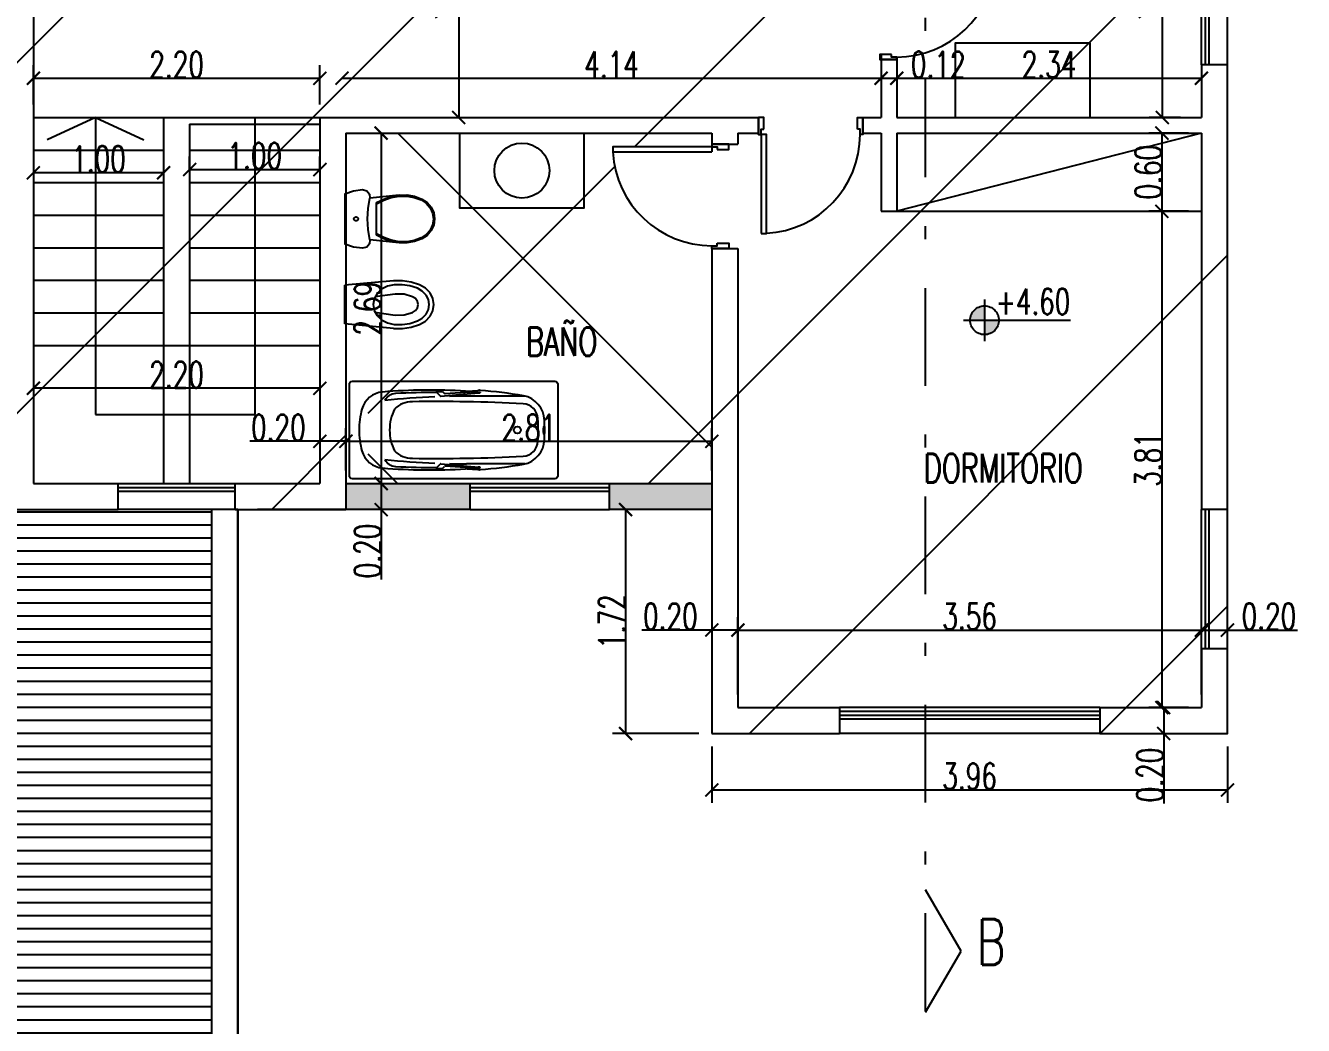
# Model space of a CAD drawing. Header units: millimetres. Extents: x 237 to 802, y 86 to 296.
# Drawn here: x 389.52 to 399.33, y 109.96 to 117.63 of the extents above; entities that cross this region are included whole.
import ezdxf

# ---------------------------------------------------------------- set-up
doc = ezdxf.new("R2010")
doc.units = ezdxf.units.MM
doc.linetypes.add('2040-Superposicion Puentes 20-21-22 con cintas TDC-023-024-025$0$DASHDOT2', pattern=[0.5, 0.25, -0.125, 0, -0.125])
doc.linetypes.add('CENTER', pattern=[50.8, 31.75, -6.35, 6.35, -6.35])
doc.layers.get('Defpoints').update_dxf_attribs({"color": 254})
for name, color, linetype in [('0-HATCH', 7, 'Continuous'), ('01-MUROS', 6, 'Continuous'), ('02', 1, 'Continuous'), ('02-CARPINTERÍAS', 9, 'Continuous'), ('03-PROYECCIONES', 9, 'Continuous'), ('04', 2, 'Continuous'), ('Baños', 1, 'Continuous'), ('MUROS', 6, 'Continuous'), ('texto', 1, 'Continuous')]:
    doc.layers.add(name, color=color, linetype=linetype)
doc.layers.add('06-SOLADOS', color=9, linetype='Continuous', lineweight=25)
doc.styles.add('GRAL', font='romans.shx', dxfattribs={"width": 0.7})
doc.dimstyles.new('C-100-2', dxfattribs={"dimscale": 0, "dimtxt": 0.2, "dimasz": 0.1, "dimexe": 0.1, "dimexo": 0.1, "dimgap": 0.005, "dimtad": 1, "dimzin": 0, "dimdsep": 46, "dimtxsty": 'GRAL', "dimblk1": 'ARCHTICK', "dimblk2": 'ARCHTICK', "dimsah": 1, "dimcen": 0, "dimclrd": 9, "dimclre": 9, "dimclrt": 1, "dimazin": 0, "dimtfac": 1, "dimtofl": 0, "dimtmove": 0, "dimatfit": 2, "dimldrblk": 'ARCHTICK', "dimfxl": 0, "dimtolj": 1, "dimtzin": 0, "dimarcsym": 0})

# ---------------------------------------------------------------- blocks, each defined once
blk = doc.blocks.new('_ArchTick')
at = {"color": 0, "linetype": 'ByBlock', "const_width": 0.15}
blk.add_lwpolyline([(-0.5, -0.5), (0.5, 0.5)], dxfattribs=at)
blk = doc.blocks.new('*D51')
at = {"color": 9, "lineweight": -2}
blk.add_line((392.8427, 118.8065), (392.8427, 116.9265), dxfattribs=at)
at = {"layer": 'Defpoints', "color": 0}
for p in [(392.8427, 118.8065), (392.8427, 116.9265), (392.8427, 116.9265)]:
    blk.add_point(p, dxfattribs=at)
at = {"color": 9, "lineweight": -2, "xscale": 0.1, "yscale": 0.1, "zscale": 0.1}
for p, rotation in [((392.8427, 118.8065), 90), ((392.8427, 116.9265), 270)]:
    blk.add_blockref('_ArchTick', p, dxfattribs=dict(at, rotation=rotation))
at = {"color": 1, "insert": (392.7377, 117.8665), "char_height": 0.2, "attachment_point": 5, "rotation": 90, "style": 'GRAL'}
blk.add_mtext('\\A1;1.88', dxfattribs=at)
blk = doc.blocks.new('*D52')
at = {"color": 9, "lineweight": -2}
for p, q in [((398.385, 118.8065), (398.1457, 118.8065)), ((398.2457, 118.8065), (398.2457, 116.9265)), ((398.385, 116.9265), (398.1457, 116.9265))]:
    blk.add_line(p, q, dxfattribs=at)
at = {"layer": 'Defpoints', "color": 0}
for p in [(398.485, 118.8065), (398.2457, 116.9265), (398.485, 116.9265)]:
    blk.add_point(p, dxfattribs=at)
at = {"color": 9, "lineweight": -2, "xscale": 0.1, "yscale": 0.1, "zscale": 0.1}
for p, rotation in [((398.2457, 118.8065), 90), ((398.2457, 116.9265), 270)]:
    blk.add_blockref('_ArchTick', p, dxfattribs=dict(at, rotation=rotation))
at = {"color": 1, "insert": (398.1407, 117.8665), "char_height": 0.2, "attachment_point": 5, "rotation": 90, "style": 'GRAL'}
blk.add_mtext('\\A1;1.88', dxfattribs=at)
blk = doc.blocks.new('*D53')
at = {"color": 9, "lineweight": -2}
for p, q in [((398.4464, 116.2065), (398.1426, 116.2065)), ((398.2426, 116.2065), (398.2426, 112.3965)), ((398.4464, 112.3965), (398.1426, 112.3965))]:
    blk.add_line(p, q, dxfattribs=at)
at = {"layer": 'Defpoints', "color": 0}
for p in [(398.5464, 116.2065), (398.2426, 112.3965), (398.5464, 112.3965)]:
    blk.add_point(p, dxfattribs=at)
at = {"color": 9, "lineweight": -2, "xscale": 0.1, "yscale": 0.1, "zscale": 0.1}
for p, rotation in [((398.2426, 116.2065), 90), ((398.2426, 112.3965), 270)]:
    blk.add_blockref('_ArchTick', p, dxfattribs=dict(at, rotation=rotation))
at = {"color": 1, "insert": (398.1376, 114.3015), "char_height": 0.2, "attachment_point": 5, "rotation": 90, "style": 'GRAL'}
blk.add_mtext('\\A1;3.81', dxfattribs=at)
blk = doc.blocks.new('*D54')
at = {"color": 9, "lineweight": -2}
for p, q in [((398.4464, 116.8065), (398.1426, 116.8065)), ((398.2426, 116.8065), (398.2426, 116.2065)), ((398.4464, 116.2065), (398.1426, 116.2065))]:
    blk.add_line(p, q, dxfattribs=at)
at = {"layer": 'Defpoints', "color": 0}
for p in [(398.5464, 116.8065), (398.2426, 116.2065), (398.5464, 116.2065)]:
    blk.add_point(p, dxfattribs=at)
at = {"color": 9, "lineweight": -2, "xscale": 0.1, "yscale": 0.1, "zscale": 0.1}
for p, rotation in [((398.2426, 116.8065), 90), ((398.2426, 116.2065), 270)]:
    blk.add_blockref('_ArchTick', p, dxfattribs=dict(at, rotation=rotation))
at = {"color": 1, "insert": (398.1376, 116.5065), "char_height": 0.2, "attachment_point": 5, "rotation": 90, "style": 'GRAL'}
blk.add_mtext('\\A1;0.60', dxfattribs=at)
blk = doc.blocks.new('*D55')
at = {"color": 9, "lineweight": -2}
for p, q in [((391.9764, 114.2165), (391.9764, 114.541)), ((394.7864, 114.2165), (394.7864, 114.541)), ((391.9764, 114.441), (394.7864, 114.441))]:
    blk.add_line(p, q, dxfattribs=at)
at = {"layer": 'Defpoints', "color": 0}
for p in [(394.7864, 114.441), (391.9764, 114.1165), (394.7864, 114.1165)]:
    blk.add_point(p, dxfattribs=at)
at = {"color": 9, "lineweight": -2, "xscale": 0.1, "yscale": 0.1, "zscale": 0.1, "rotation": 180}
blk.add_blockref('_ArchTick', (391.9764, 114.441), dxfattribs=at)
at = {"color": 9, "lineweight": -2, "xscale": 0.1, "yscale": 0.1, "zscale": 0.1}
blk.add_blockref('_ArchTick', (394.7864, 114.441), dxfattribs=at)
at = {"color": 1, "insert": (393.3814, 114.546), "char_height": 0.2, "attachment_point": 5, "style": 'GRAL'}
blk.add_mtext('\\A1;2.81', dxfattribs=at)
blk = doc.blocks.new('*D56')
at = {"color": 9, "lineweight": -2}
for p, q in [((394.7864, 112.9909), (394.2497, 112.9909)), ((394.9864, 112.9909), (394.7864, 112.9909))]:
    blk.add_line(p, q, dxfattribs=at)
at = {"layer": 'Defpoints', "color": 0}
for p in [(394.7864, 112.9909), (394.7864, 112.9909), (394.9864, 112.9909)]:
    blk.add_point(p, dxfattribs=at)
at = {"color": 9, "lineweight": -2, "xscale": 0.1, "yscale": 0.1, "zscale": 0.1, "rotation": 180}
blk.add_blockref('_ArchTick', (394.7864, 112.9909), dxfattribs=at)
at = {"color": 9, "lineweight": -2, "xscale": 0.1, "yscale": 0.1, "zscale": 0.1}
blk.add_blockref('_ArchTick', (394.9864, 112.9909), dxfattribs=at)
at = {"color": 1, "insert": (394.468, 113.0959), "char_height": 0.2, "attachment_point": 5, "style": 'GRAL'}
blk.add_mtext('\\A1;0.20', dxfattribs=at)
blk = doc.blocks.new('*D57')
at = {"color": 9, "lineweight": -2}
for p, q in [((398.5464, 112.9909), (398.7464, 112.9909)), ((398.7464, 112.9909), (399.283, 112.9909))]:
    blk.add_line(p, q, dxfattribs=at)
at = {"layer": 'Defpoints', "color": 0}
for p in [(398.5464, 112.9909), (398.7464, 112.9909), (398.7464, 112.9909)]:
    blk.add_point(p, dxfattribs=at)
at = {"color": 9, "lineweight": -2, "xscale": 0.1, "yscale": 0.1, "zscale": 0.1, "rotation": 180}
blk.add_blockref('_ArchTick', (398.5464, 112.9909), dxfattribs=at)
at = {"color": 9, "lineweight": -2, "xscale": 0.1, "yscale": 0.1, "zscale": 0.1}
blk.add_blockref('_ArchTick', (398.7464, 112.9909), dxfattribs=at)
at = {"color": 1, "insert": (399.0647, 113.0959), "char_height": 0.2, "attachment_point": 5, "style": 'GRAL'}
blk.add_mtext('\\A1;0.20', dxfattribs=at)
blk = doc.blocks.new('*D58')
at = {"color": 9, "lineweight": -2}
for p, q in [((392.0764, 116.8065), (392.3471, 116.8065)), ((392.2471, 116.8065), (392.2471, 114.1165)), ((392.0764, 114.1165), (392.3471, 114.1165))]:
    blk.add_line(p, q, dxfattribs=at)
at = {"layer": 'Defpoints', "color": 0}
for p in [(391.9764, 116.8065), (391.9764, 114.1165), (392.2471, 114.1165)]:
    blk.add_point(p, dxfattribs=at)
at = {"color": 9, "lineweight": -2, "xscale": 0.1, "yscale": 0.1, "zscale": 0.1}
for p, rotation in [((392.2471, 116.8065), 90), ((392.2471, 114.1165), 270)]:
    blk.add_blockref('_ArchTick', p, dxfattribs=dict(at, rotation=rotation))
at = {"color": 1, "insert": (392.1421, 115.4615), "char_height": 0.2, "attachment_point": 5, "rotation": 90, "style": 'GRAL'}
blk.add_mtext('\\A1;2.69', dxfattribs=at)
blk = doc.blocks.new('*D59')
at = {"color": 9, "lineweight": -2}
for p, q in [((392.2471, 114.1165), (392.2471, 113.9165)), ((392.2471, 113.9165), (392.2471, 113.3798))]:
    blk.add_line(p, q, dxfattribs=at)
at = {"layer": 'Defpoints', "color": 0}
for p in [(392.2471, 114.1165), (392.2471, 113.9165), (392.2471, 113.9165)]:
    blk.add_point(p, dxfattribs=at)
at = {"color": 9, "lineweight": -2, "xscale": 0.1, "yscale": 0.1, "zscale": 0.1}
for p, rotation in [((392.2471, 114.1165), 90), ((392.2471, 113.9165), 270)]:
    blk.add_blockref('_ArchTick', p, dxfattribs=dict(at, rotation=rotation))
at = {"color": 1, "insert": (392.1421, 113.5982), "char_height": 0.2, "attachment_point": 5, "rotation": 90, "style": 'GRAL'}
blk.add_mtext('\\A1;0.20', dxfattribs=at)
blk = doc.blocks.new('*D60')
at = {"color": 9, "lineweight": -2}
for p, q in [((390.7764, 116.5265), (390.7764, 116.627)), ((391.7764, 116.5265), (391.7764, 116.627)), ((390.7764, 116.527), (391.7764, 116.527))]:
    blk.add_line(p, q, dxfattribs=at)
at = {"layer": 'Defpoints', "color": 0}
for p in [(391.7764, 116.527), (390.7764, 116.4265), (391.7764, 116.4265)]:
    blk.add_point(p, dxfattribs=at)
at = {"color": 9, "lineweight": -2, "xscale": 0.1, "yscale": 0.1, "zscale": 0.1, "rotation": 180}
blk.add_blockref('_ArchTick', (390.7764, 116.527), dxfattribs=at)
at = {"color": 9, "lineweight": -2, "xscale": 0.1, "yscale": 0.1, "zscale": 0.1}
blk.add_blockref('_ArchTick', (391.7764, 116.527), dxfattribs=at)
at = {"color": 1, "insert": (391.2764, 116.632), "char_height": 0.2, "attachment_point": 5, "style": 'GRAL'}
blk.add_mtext('\\A1;1.00', dxfattribs=at)
blk = doc.blocks.new('*D61')
at = {"color": 9, "lineweight": -2}
for p, q in [((391.7764, 114.441), (391.2397, 114.441)), ((391.9764, 114.441), (391.7764, 114.441))]:
    blk.add_line(p, q, dxfattribs=at)
at = {"layer": 'Defpoints', "color": 0}
for p in [(391.7764, 114.441), (391.7764, 114.441), (391.9764, 114.441)]:
    blk.add_point(p, dxfattribs=at)
at = {"color": 9, "lineweight": -2, "xscale": 0.1, "yscale": 0.1, "zscale": 0.1, "rotation": 180}
blk.add_blockref('_ArchTick', (391.7764, 114.441), dxfattribs=at)
at = {"color": 9, "lineweight": -2, "xscale": 0.1, "yscale": 0.1, "zscale": 0.1}
blk.add_blockref('_ArchTick', (391.9764, 114.441), dxfattribs=at)
at = {"color": 1, "insert": (391.458, 114.546), "char_height": 0.2, "attachment_point": 5, "style": 'GRAL'}
blk.add_mtext('\\A1;0.20', dxfattribs=at)
blk = doc.blocks.new('*D62')
at = {"color": 9, "lineweight": -2}
blk.add_line((390.5764, 116.5025), (389.5764, 116.5025), dxfattribs=at)
at = {"layer": 'Defpoints', "color": 0}
for p in [(389.5764, 116.5025), (389.5764, 116.5025), (390.5764, 116.5025)]:
    blk.add_point(p, dxfattribs=at)
at = {"color": 9, "lineweight": -2, "xscale": 0.1, "yscale": 0.1, "zscale": 0.1, "rotation": 180}
blk.add_blockref('_ArchTick', (389.5764, 116.5025), dxfattribs=at)
at = {"color": 9, "lineweight": -2, "xscale": 0.1, "yscale": 0.1, "zscale": 0.1}
blk.add_blockref('_ArchTick', (390.5764, 116.5025), dxfattribs=at)
at = {"color": 1, "insert": (390.0764, 116.6075), "char_height": 0.2, "attachment_point": 5, "style": 'GRAL'}
blk.add_mtext('\\A1;1.00', dxfattribs=at)
blk = doc.blocks.new('*D63')
at = {"color": 9, "lineweight": -2}
for p, q in [((389.5764, 117.0265), (389.5764, 117.3279)), ((391.7764, 117.0265), (391.7764, 117.3279)), ((389.5764, 117.2279), (391.7764, 117.2279))]:
    blk.add_line(p, q, dxfattribs=at)
at = {"layer": 'Defpoints', "color": 0}
for p in [(391.7764, 117.2279), (389.5764, 116.9265), (391.7764, 116.9265)]:
    blk.add_point(p, dxfattribs=at)
at = {"color": 9, "lineweight": -2, "xscale": 0.1, "yscale": 0.1, "zscale": 0.1, "rotation": 180}
blk.add_blockref('_ArchTick', (389.5764, 117.2279), dxfattribs=at)
at = {"color": 9, "lineweight": -2, "xscale": 0.1, "yscale": 0.1, "zscale": 0.1}
blk.add_blockref('_ArchTick', (391.7764, 117.2279), dxfattribs=at)
at = {"color": 1, "insert": (390.6764, 117.3329), "char_height": 0.2, "attachment_point": 5, "style": 'GRAL'}
blk.add_mtext('\\A1;2.20', dxfattribs=at)
blk = doc.blocks.new('*D64')
at = {"color": 9, "lineweight": -2}
blk.add_line((391.9464, 117.2279), (396.0864, 117.2279), dxfattribs=at)
at = {"layer": 'Defpoints', "color": 0}
for p in [(391.9464, 117.2279), (396.0864, 117.2279), (396.0864, 117.2279)]:
    blk.add_point(p, dxfattribs=at)
at = {"color": 9, "lineweight": -2, "xscale": 0.1, "yscale": 0.1, "zscale": 0.1, "rotation": 180}
blk.add_blockref('_ArchTick', (391.9464, 117.2279), dxfattribs=at)
at = {"color": 9, "lineweight": -2, "xscale": 0.1, "yscale": 0.1, "zscale": 0.1}
blk.add_blockref('_ArchTick', (396.0864, 117.2279), dxfattribs=at)
at = {"color": 1, "insert": (394.0164, 117.3329), "char_height": 0.2, "attachment_point": 5, "style": 'GRAL'}
blk.add_mtext('\\A1;4.14', dxfattribs=at)
blk = doc.blocks.new('*D98')
at = {"color": 9, "lineweight": -2}
for p, q in [((398.2564, 112.3965), (398.2564, 112.1965)), ((398.3426, 112.3965), (398.3564, 112.3965)), ((398.2564, 112.1965), (398.2564, 111.6598))]:
    blk.add_line(p, q, dxfattribs=at)
at = {"layer": 'Defpoints', "color": 0}
for p in [(398.2426, 112.3965), (398.2564, 112.1965), (398.2564, 112.1965)]:
    blk.add_point(p, dxfattribs=at)
at = {"color": 9, "lineweight": -2, "xscale": 0.1, "yscale": 0.1, "zscale": 0.1}
for p, rotation in [((398.2564, 112.3965), 90), ((398.2564, 112.1965), 270)]:
    blk.add_blockref('_ArchTick', p, dxfattribs=dict(at, rotation=rotation))
at = {"color": 1, "insert": (398.1514, 111.8782), "char_height": 0.2, "attachment_point": 5, "rotation": 90, "style": 'GRAL'}
blk.add_mtext('\\A1;0.20', dxfattribs=at)
blk = doc.blocks.new('*D99')
at = {"color": 9, "lineweight": -2}
for p, q in [((394.6864, 113.9165), (394.024, 113.9165)), ((394.124, 113.9165), (394.124, 112.1965)), ((394.6864, 112.1965), (394.024, 112.1965))]:
    blk.add_line(p, q, dxfattribs=at)
at = {"layer": 'Defpoints', "color": 0}
for p in [(394.7864, 113.9165), (394.124, 112.1965), (394.7864, 112.1965)]:
    blk.add_point(p, dxfattribs=at)
at = {"color": 9, "lineweight": -2, "xscale": 0.1, "yscale": 0.1, "zscale": 0.1}
for p, rotation in [((394.124, 113.9165), 90), ((394.124, 112.1965), 270)]:
    blk.add_blockref('_ArchTick', p, dxfattribs=dict(at, rotation=rotation))
at = {"color": 1, "insert": (394.019, 113.0565), "char_height": 0.2, "attachment_point": 5, "rotation": 90, "style": 'GRAL'}
blk.add_mtext('\\A1;1.72', dxfattribs=at)
blk = doc.blocks.new('*D100')
at = {"color": 9, "lineweight": -2}
for p, q in [((394.7864, 112.0965), (394.7864, 111.6636)), ((398.7464, 112.0965), (398.7464, 111.6636)), ((394.7864, 111.7636), (398.7464, 111.7636))]:
    blk.add_line(p, q, dxfattribs=at)
at = {"layer": 'Defpoints', "color": 0}
for p in [(394.7864, 112.1965), (398.7464, 112.1965), (398.7464, 111.7636)]:
    blk.add_point(p, dxfattribs=at)
at = {"color": 9, "lineweight": -2, "xscale": 0.1, "yscale": 0.1, "zscale": 0.1, "rotation": 180}
blk.add_blockref('_ArchTick', (394.7864, 111.7636), dxfattribs=at)
at = {"color": 9, "lineweight": -2, "xscale": 0.1, "yscale": 0.1, "zscale": 0.1}
blk.add_blockref('_ArchTick', (398.7464, 111.7636), dxfattribs=at)
at = {"color": 1, "insert": (396.7664, 111.8686), "char_height": 0.2, "attachment_point": 5, "style": 'GRAL'}
blk.add_mtext('\\A1;3.96', dxfattribs=at)
blk = doc.blocks.new('b-bañera')
at = {"color": 1}
for p, q in [((-0.26, -0.2499), (-0.26, -0.7)), ((0.26, -0.2499), (0.26, -0.7)), ((-0.2989, -0.696), (-0.3045, -0.6124)), ((-0.2953, -0.6654), (-0.2892, -0.5954)), ((-0.2953, -0.6654), (-0.2899, -0.6708)), ((-0.2893, -0.672), (-0.2783, -0.8655)), ((-0.2892, -0.5954), (-0.2878, -0.596)), ((-0.2596, -0.8967), (-0.2848, -0.6085)), ((0.2596, -0.8967), (0.2848, -0.6085)), ((0.2893, -0.672), (0.2783, -0.8655)), ((0.2892, -0.5954), (0.2878, -0.596)), ((0.2953, -0.6654), (0.2892, -0.5954)), ((0.2953, -0.6654), (0.2899, -0.6708)), ((0.2989, -0.696), (0.3045, -0.6124)), ((-0.2953, -0.8854), (-0.28, -0.8701)), ((0.2953, -0.8854), (0.28, -0.8701)), ((-0.2953, -0.9354), (-0.2953, -0.8854)), ((-0.2953, -0.9354), (-0.2613, -0.9014)), ((0.2953, -0.9354), (0.2613, -0.9014)), ((0.2953, -0.9354), (0.2953, -0.8854))]:
    blk.add_line(p, q, dxfattribs=at)
blk.add_lwpolyline([(0.352, -1.6), (-0.352, -1.6, -0.414214), (-0.375, -1.577), (-0.375, -0.023, -0.414214), (-0.352, 0), (0.352, 0, -0.414214), (0.375, -0.023), (0.375, -1.577, -0.414214)], format="xyb", close=True)
blk.add_lwpolyline([(-0.0257, -0.1082, 0.338364), (-0.0251, -0.1089, 0.038384), (-0.0177, -0.1104, 0.0164), (-0.0096, -0.111, 0.011665), (0.0018, -0.1113, 0.011665), (0.0131, -0.111, 0.0164), (0.0212, -0.1104, 0.038384), (0.0287, -0.1089, 0.338364), (0.0293, -0.1082, 0.338364), (0.0287, -0.1074, 0.038384), (0.0212, -0.106, 0.0164), (0.0131, -0.1053, 0.011665), (0.0018, -0.1051, 0.011665), (-0.0096, -0.1053, 0.0164), (-0.0177, -0.106, 0.038384), (-0.0251, -0.1074, 0.338364)], format="xyb", close=True, dxfattribs=at)
blk.add_circle((0, -0.31), 0.0275, dxfattribs=at)
for centre, radius, start, end in [((-0.0667, -0.3012), 0.2, 92.12388, 168.98385), ((-0.0815, -0.2718), 0.12, 92.55385, 176.46704), ((0, -2.1), 1.95, 90, 92.55385), ((0, -2.1), 2, 90, 92.12388), ((0, -2.1), 2, 87.87612, 90), ((0, -2.1), 1.95, 87.44615, 90), ((0.0667, -0.3012), 0.2, 11.01615, 87.87612), ((0.0815, -0.2718), 0.12, 3.53296, 87.44615), ((3.8038, -0.935), 4.122, 170.61695, 175.28373), ((10.217, -0.8337), 10.4339, 176.87219, 179.26562), ((-10.217, -0.8337), 10.4339, 0.73438, 3.12781), ((-3.8038, -0.935), 4.122, 4.71627, 9.38305), ((-0.2047, -0.6058), 0.1, 174.45872, 183.78321), ((-0.2913, -0.6722), 0.002, 5, 45.7989), ((-0.2885, -0.5978), 0.002, 12.28041, 69.25291), ((-0.3843, -0.6187), 0.1, 4.12515, 12.28041), ((0.3843, -0.6187), 0.1, 167.71959, 175.87485), ((0.2885, -0.5978), 0.002, 110.74709, 167.71959), ((0.2913, -0.6722), 0.002, 134.2011, 175), ((0.2047, -0.6058), 0.1, 356.21679, 5.54128), ((4.3718, -0.9737), 4.6783, 176.73808, 184.55466), ((-0.3887, -0.7019), 0.09, 356.4609, 3.78321), ((4.7424, -0.7039), 5.0024, 179.95577, 181.46375), ((8.359, -0.9304), 8.5781, 178.46078, 181.23964), ((-8.359, -0.9304), 8.5781, 358.76036, 1.53922), ((-4.7424, -0.7039), 5.0024, 358.53625, 0.04423), ((-4.3718, -0.9737), 4.6783, 355.44534, 3.26192), ((0.3887, -0.7019), 0.09, 176.21679, 183.5391), ((-0.2843, -0.8659), 0.006, 315, 3.25052), ((0.2843, -0.8659), 0.006, 176.74948, 225), ((6.2605, -0.8959), 6.5496, 180.29034, 183.05119), ((-0.2655, -0.8972), 0.006, 315, 5), ((6.3351, -0.6686), 6.5951, 182.38056, 185.73582), ((-6.3351, -0.6686), 6.5951, 354.26418, 357.61944), ((0.2655, -0.8972), 0.006, 175, 225), ((-6.2605, -0.8959), 6.5496, 356.94881, 359.70966), ((-0.0205, -1.1163), 0.1966, 179.92585, 224.32196), ((0.0205, -1.1163), 0.1966, 315.67804, 0.07415), ((-0.1799, -1.2395), 0.1, 182.91722, 241.94627), ((0, -0.925), 0.366, 243.87909, 270), ((0, -0.925), 0.366, 270, 296.12091), ((0.1799, -1.2395), 0.1, 298.05373, 357.08278), ((-0.1124, -1.3297), 0.18, 184.94181, 254.47903), ((0.1124, -1.3297), 0.18, 285.52097, 355.05819), ((0, -0.925), 0.6, 254.47903, 270), ((0, -0.925), 0.6, 270, 285.52097)]:
    blk.add_arc(centre, radius, start, end, dxfattribs=at)
blk = doc.blocks.new('*D163')
at = {"color": 9, "lineweight": -2}
for p, q in [((389.5764, 115.0765), (389.5764, 114.7473)), ((391.7764, 115.0765), (391.7764, 114.7473)), ((391.7764, 114.8473), (389.5764, 114.8473))]:
    blk.add_line(p, q, dxfattribs=at)
at = {"layer": 'Defpoints', "color": 0}
for p in [(389.5764, 115.1765), (391.7764, 115.1765), (389.5764, 114.8473)]:
    blk.add_point(p, dxfattribs=at)
at = {"color": 9, "lineweight": -2, "xscale": 0.1, "yscale": 0.1, "zscale": 0.1, "rotation": 180}
blk.add_blockref('_ArchTick', (389.5764, 114.8473), dxfattribs=at)
at = {"color": 9, "lineweight": -2, "xscale": 0.1, "yscale": 0.1, "zscale": 0.1}
blk.add_blockref('_ArchTick', (391.7764, 114.8473), dxfattribs=at)
at = {"color": 1, "insert": (390.6764, 114.9523), "char_height": 0.2, "attachment_point": 5, "style": 'GRAL'}
blk.add_mtext('\\A1;2.20', dxfattribs=at)
blk = doc.blocks.new('*D199')
at = {"color": 9, "lineweight": -2}
for p, q in [((394.9864, 112.4965), (394.9864, 113.0909)), ((398.5464, 112.4965), (398.5464, 113.0909)), ((394.9864, 112.9909), (398.5464, 112.9909))]:
    blk.add_line(p, q, dxfattribs=at)
at = {"layer": 'Defpoints', "color": 0}
for p in [(398.5464, 112.9909), (394.9864, 112.3965), (398.5464, 112.3965)]:
    blk.add_point(p, dxfattribs=at)
at = {"color": 9, "lineweight": -2, "xscale": 0.1, "yscale": 0.1, "zscale": 0.1, "rotation": 180}
blk.add_blockref('_ArchTick', (394.9864, 112.9909), dxfattribs=at)
at = {"color": 9, "lineweight": -2, "xscale": 0.1, "yscale": 0.1, "zscale": 0.1}
blk.add_blockref('_ArchTick', (398.5464, 112.9909), dxfattribs=at)
at = {"color": 1, "insert": (396.7664, 113.0959), "char_height": 0.2, "attachment_point": 5, "style": 'GRAL'}
blk.add_mtext('\\A1;3.56', dxfattribs=at)
blk = doc.blocks.new('*D200')
at = {"color": 9, "lineweight": -2}
for p, q in [((396.0864, 117.2279), (396.2064, 117.2279)), ((396.2064, 117.2279), (396.743, 117.2279))]:
    blk.add_line(p, q, dxfattribs=at)
at = {"layer": 'Defpoints', "color": 0}
for p in [(396.0864, 117.2279), (396.2064, 117.2279), (396.2064, 117.2279)]:
    blk.add_point(p, dxfattribs=at)
at = {"color": 9, "lineweight": -2, "xscale": 0.1, "yscale": 0.1, "zscale": 0.1, "rotation": 180}
blk.add_blockref('_ArchTick', (396.0864, 117.2279), dxfattribs=at)
at = {"color": 9, "lineweight": -2, "xscale": 0.1, "yscale": 0.1, "zscale": 0.1}
blk.add_blockref('_ArchTick', (396.2064, 117.2279), dxfattribs=at)
at = {"color": 1, "insert": (396.5247, 117.3329), "char_height": 0.2, "attachment_point": 5, "style": 'GRAL'}
blk.add_mtext('\\A1;0.12', dxfattribs=at)
blk = doc.blocks.new('*D201')
at = {"color": 9, "lineweight": -2}
blk.add_line((396.2064, 117.2279), (398.5464, 117.2279), dxfattribs=at)
at = {"layer": 'Defpoints', "color": 0}
for p in [(396.2064, 117.2279), (398.5464, 117.2279), (398.5464, 117.2279)]:
    blk.add_point(p, dxfattribs=at)
at = {"color": 9, "lineweight": -2, "xscale": 0.1, "yscale": 0.1, "zscale": 0.1, "rotation": 180}
blk.add_blockref('_ArchTick', (396.2064, 117.2279), dxfattribs=at)
at = {"color": 9, "lineweight": -2, "xscale": 0.1, "yscale": 0.1, "zscale": 0.1}
blk.add_blockref('_ArchTick', (398.5464, 117.2279), dxfattribs=at)
at = {"color": 1, "insert": (397.3764, 117.3329), "char_height": 0.2, "attachment_point": 5, "style": 'GRAL'}
blk.add_mtext('\\A1;2.34', dxfattribs=at)

msp = doc.modelspace()

# ---------------------------------------------------------------- hatches: boundary and pattern name
h = msp.add_hatch()
h.set_pattern_fill('ANSI31', color=9, scale=0.6)
h.paths.add_polyline_path([(384.7464, 123.5365), (391.6964, 123.5365), (391.6964, 122.9065), (394.6464, 122.9065), (394.6464, 123.5365), (398.7464, 123.5365), (398.7464, 112.1965), (394.7864, 112.1965), (394.7864, 116.8065), (391.9764, 116.8065), (391.9764, 113.9165), (389.3764, 113.9165), (389.3764, 115.4065), (384.7464, 115.4065)])
h = msp.add_hatch()
h.set_pattern_fill('ANSI37', color=9, scale=0.6)
h.paths.add_polyline_path([(394.0274, 116.6618), (394.0264, 116.6618), (394.0264, 116.7018), (394.7864, 116.7018), (394.7864, 116.8065), (392.1464, 116.8065), (392.1464, 114.1165), (392.9314, 114.1165), (394.0014, 114.1165), (394.7864, 114.1165), (394.7864, 115.9418, -0.398874)])
h.paths.add_polyline_path([(393.1997, 114.396), (393.733, 114.396), (393.733, 114.696), (393.1997, 114.696)], flags=24)
h.paths.add_polyline_path([(392.4621, 115.2015), (392.4621, 115.7215), (392.1621, 115.7215), (392.1621, 115.2015)], flags=24)
h.paths.add_polyline_path([(393.3233, 115.0301), (394.0116, 115.0301), (394.0116, 115.4229), (393.3233, 115.4229)], flags=24)
h = msp.add_hatch()
h.set_pattern_fill('_USER', color=256, scale=0.1, angle=180, pattern_type=0)
h.set_pattern_definition([(180, (0, 0), (-1e-17, -0.1), [])])
h.paths.add_polyline_path([(390.9464, 113.9165), (390.2264, 113.9165), (389.3764, 113.9165), (389.3764, 115.4065), (388.0114, 115.4065), (386.1114, 115.4065), (385.1464, 115.4065), (385.1464, 109.0065), (390.9464, 109.0065)])
at = {"layer": '04', "linetype": 'CENTER'}
h = msp.add_hatch(dxfattribs=at)
h.set_pattern_fill('ANSI36', color=1, scale=0.000448, style=0)
h.set_pattern_definition([(45, (-286.8185024, -350.5103832), (0.0007543415142, 0.0027659188853), [0.003556, -0.0007112, 0, -0.0007112])])
h.paths.add_polyline_path([(396.7703, 115.3699), (396.8806, 115.3699), (396.8806, 115.4802, 0.414214)])
h.paths.add_polyline_path([(396.991, 115.3699), (396.8806, 115.3699), (396.8806, 115.2595, 0.414214)])
at = {"layer": '06-SOLADOS'}
h = msp.add_hatch(color=256, dxfattribs=at)
h.dxf.hatch_style = 1
h.paths.add_polyline_path([(392.9314, 114.1165), (391.9764, 114.1165), (391.9764, 113.9165), (392.9314, 113.9165)])
h.paths.add_polyline_path([(394.7864, 114.1165), (394.0014, 114.1165), (394.0014, 113.9165), (394.7864, 113.9165)])

# ---------------------------------------------------------------- linework, layer by layer
at = {"color": 7, "linetype": '2040-Superposicion Puentes 20-21-22 con cintas TDC-023-024-025$0$DASHDOT2', "ltscale": 3}
msp.add_line((396.427, 110.0675), (396.427, 134.1562), dxfattribs=at)
at = {"color": 9}
for p, q in [((390.0534, 116.9265), (389.6828, 116.7541)), ((390.0534, 116.9265), (390.0534, 114.6465)), ((390.0534, 116.9265), (390.4241, 116.7541)), ((391.2764, 116.9265), (391.2764, 114.6465)), ((398.5464, 116.8065), (396.2064, 116.2065)), ((394.7864, 116.7018), (394.7864, 116.6618)), ((390.0534, 114.6465), (391.2764, 114.6465))]:
    msp.add_line(p, q, dxfattribs=at)
at = {"color": 1, "linetype": 'Continuous'}
for p, q in [((391.9675, 116.3411), (391.9675, 115.9546)), ((392.3847, 116.3309), (392.1601, 116.3077)), ((392.2124, 116.023), (392.2124, 116.2727)), ((392.0381, 116.1478), (392.0383, 116.1505)), ((392.0383, 116.1451), (392.0381, 116.1478)), ((392.0383, 116.1505), (392.039, 116.1532)), ((392.039, 116.1425), (392.0383, 116.1451)), ((392.039, 116.1532), (392.0402, 116.1556)), ((392.0402, 116.1401), (392.039, 116.1425)), ((392.0402, 116.1556), (392.0418, 116.1578)), ((392.0418, 116.1378), (392.0402, 116.1401)), ((392.0418, 116.1578), (392.0438, 116.1598)), ((392.0438, 116.1359), (392.0418, 116.1378)), ((392.0438, 116.1598), (392.0461, 116.1613)), ((392.0461, 116.1344), (392.0438, 116.1359)), ((392.0461, 116.1613), (392.0487, 116.1625)), ((392.0487, 116.1332), (392.0461, 116.1344)), ((392.0487, 116.1625), (392.0514, 116.1632)), ((392.0514, 116.1325), (392.0487, 116.1332)), ((392.0514, 116.1632), (392.0542, 116.1634)), ((392.0542, 116.1323), (392.0514, 116.1325)), ((392.0542, 116.1634), (392.0569, 116.1632)), ((392.0569, 116.1325), (392.0542, 116.1323)), ((392.0569, 116.1632), (392.0597, 116.1625)), ((392.0597, 116.1332), (392.0569, 116.1325)), ((392.0597, 116.1625), (392.0622, 116.1613)), ((392.0622, 116.1344), (392.0597, 116.1332)), ((392.0622, 116.1613), (392.0645, 116.1598)), ((392.0645, 116.1359), (392.0622, 116.1344)), ((392.0645, 116.1598), (392.0665, 116.1578)), ((392.0665, 116.1378), (392.0645, 116.1359)), ((392.0665, 116.1578), (392.0681, 116.1556)), ((392.0681, 116.1401), (392.0665, 116.1378)), ((392.0681, 116.1556), (392.0693, 116.1532)), ((392.0693, 116.1425), (392.0681, 116.1401)), ((392.0693, 116.1532), (392.07, 116.1505)), ((392.07, 116.1451), (392.0693, 116.1425)), ((392.07, 116.1505), (392.0702, 116.1478)), ((392.0702, 116.1478), (392.07, 116.1451)), ((392.3847, 115.9647), (392.1601, 115.988)), ((392.3426, 115.6725), (391.9675, 115.6384)), ((391.9675, 115.3414), (391.9675, 115.6384)), ((392.2505, 115.6078), (392.2153, 115.5745)), ((392.2955, 115.631), (392.2505, 115.6078)), ((392.3465, 115.6421), (392.2955, 115.631)), ((392.4107, 115.6732), (392.3426, 115.6725)), ((392.4077, 115.6428), (392.3465, 115.6421)), ((392.468, 115.6336), (392.4077, 115.6428)), ((392.4777, 115.6631), (392.4107, 115.6732)), ((392.5252, 115.6151), (392.468, 115.6336)), ((392.5412, 115.6424), (392.4777, 115.6631)), ((392.5628, 115.5933), (392.5252, 115.6151)), ((392.587, 115.6159), (392.5412, 115.6424)), ((392.6226, 115.5797), (392.587, 115.6159)), ((392.1929, 115.5341), (392.1853, 115.4899)), ((392.2153, 115.5745), (392.1929, 115.5341)), ((392.3555, 115.5709), (392.199, 115.5485)), ((392.4233, 115.5689), (392.3555, 115.5709)), ((392.4877, 115.5508), (392.4233, 115.5689)), ((392.5112, 115.5358), (392.4877, 115.5508)), ((392.5268, 115.5145), (392.5112, 115.5358)), ((392.5322, 115.4899), (392.5268, 115.5145)), ((392.592, 115.5635), (392.5628, 115.5933)), ((392.6104, 115.5282), (392.592, 115.5635)), ((392.6167, 115.4899), (392.6104, 115.5282)), ((392.645, 115.5366), (392.6226, 115.5797)), ((392.6527, 115.4899), (392.645, 115.5366)), ((392.1853, 115.4899), (392.1929, 115.4457)), ((392.1929, 115.4457), (392.2153, 115.4053)), ((392.199, 115.4314), (392.3555, 115.409)), ((392.3555, 115.409), (392.4233, 115.411)), ((392.4233, 115.411), (392.4877, 115.429)), ((392.4877, 115.429), (392.5112, 115.4441)), ((392.5112, 115.4441), (392.5268, 115.4653)), ((392.5268, 115.4653), (392.5322, 115.4899)), ((392.5628, 115.3866), (392.592, 115.4163)), ((392.592, 115.4163), (392.6104, 115.4517)), ((392.6104, 115.4517), (392.6167, 115.4899)), ((392.6226, 115.4002), (392.645, 115.4433)), ((392.645, 115.4433), (392.6527, 115.4899)), ((392.3426, 115.3073), (391.9675, 115.3414)), ((392.2153, 115.4053), (392.2505, 115.3721)), ((392.2505, 115.3721), (392.2955, 115.3489)), ((392.2955, 115.3489), (392.3465, 115.3377)), ((392.3465, 115.3377), (392.4077, 115.3371)), ((392.4077, 115.3371), (392.468, 115.3462)), ((392.4107, 115.3066), (392.4777, 115.3168)), ((392.468, 115.3462), (392.5252, 115.3648)), ((392.4777, 115.3168), (392.5412, 115.3374)), ((392.5252, 115.3648), (392.5628, 115.3866)), ((392.5412, 115.3374), (392.587, 115.364)), ((392.587, 115.364), (392.6226, 115.4002)), ((392.3426, 115.3073), (392.4107, 115.3066))]:
    msp.add_line(p, q, dxfattribs=at)
at = {"color": 1}
msp.add_line((396.2064, 116.2065), (398.5464, 116.2065), dxfattribs=at)
at = {"color": 9}
for points in [[(396.6545, 116.9265), (397.6932, 116.9265), (397.6932, 117.4966), (396.6545, 117.4966)], [(392.8524, 116.8065), (393.8035, 116.8065), (393.8035, 116.2312), (392.8524, 116.2312)]]:
    msp.add_lwpolyline(points, close=True, dxfattribs=at)
at = {"color": 1, "linetype": 'Continuous'}
for points in [[(391.9675, 116.3411), (392.0343, 116.3648), (392.105, 116.3728)], [(392.105, 116.3728), (392.1363, 116.3636), (392.157, 116.3392), (392.1601, 116.3077)], [(392.1434, 116.1478), (392.1476, 116.2282), (392.1601, 116.3077)], [(392.2124, 116.2727), (392.2666, 116.3006), (392.3244, 116.3201), (392.3847, 116.3309)], [(392.2124, 116.2629), (392.2667, 116.2916), (392.3249, 116.3117), (392.3856, 116.3228)], [(392.3847, 116.3309), (392.4446, 116.3317), (392.5035, 116.3215), (392.5594, 116.3008)], [(392.3856, 116.3228), (392.4439, 116.3235), (392.5012, 116.3135), (392.5556, 116.2934)], [(392.5556, 116.2934), (392.594, 116.268), (392.6238, 116.2335), (392.6426, 116.1924), (392.649, 116.1478)], [(392.5594, 116.3008), (392.5997, 116.2741), (392.631, 116.2378), (392.6507, 116.1946), (392.6575, 116.1478)], [(392.1601, 115.988), (392.1476, 116.0675), (392.1434, 116.1478)], [(392.649, 116.1478), (392.6426, 116.1033), (392.6238, 116.0622), (392.594, 116.0276), (392.5556, 116.0023)], [(392.6575, 116.1478), (392.6507, 116.1011), (392.631, 116.0579), (392.5997, 116.0216), (392.5594, 115.9949)], [(392.6575, 116.1478), (392.6507, 116.1011), (392.631, 116.0579), (392.5997, 116.0216), (392.5594, 115.9949)], [(392.3856, 115.9729), (392.3249, 115.984), (392.2667, 116.0041), (392.2124, 116.0328)], [(392.3847, 115.9647), (392.3244, 115.9755), (392.2666, 115.9951), (392.2124, 116.023)], [(392.5594, 115.9949), (392.5035, 115.9742), (392.4446, 115.964), (392.3847, 115.9647)], [(392.5556, 116.0023), (392.5012, 115.9821), (392.4439, 115.9722), (392.3856, 115.9729)], [(392.105, 115.9228), (392.0343, 115.9309), (391.9675, 115.9546)], [(392.1601, 115.988), (392.157, 115.9565), (392.1363, 115.932), (392.105, 115.9228)]]:
    msp.add_lwpolyline(points, dxfattribs=at)
at = {"color": 9}
msp.add_circle((393.328, 116.5188), 0.2113, dxfattribs=at)
at = {"layer": '0-HATCH'}
for p, q in [((390.2264, 113.9165), (390.2264, 114.1165)), ((391.1264, 113.9165), (391.1264, 114.1165)), ((392.9314, 113.9165), (392.9314, 114.1165)), ((394.0014, 113.9165), (394.0014, 114.1165)), ((390.9464, 109.0065), (390.9464, 113.9165)), ((391.1464, 108.8065), (391.1464, 113.9165))]:
    msp.add_line(p, q, dxfattribs=at)
at = {"layer": '01-MUROS'}
for p, q in [((389.5764, 118.8065), (389.5764, 114.1165)), ((396.2064, 117.3709), (396.0764, 117.3709)), ((396.0864, 117.4109), (396.0864, 116.9265)), ((396.2064, 117.3909), (396.2064, 116.9265)), ((398.7464, 117.3315), (398.5464, 117.3315)), ((398.5464, 117.3315), (398.5464, 116.9265)), ((391.7764, 116.9265), (391.7764, 114.1165)), ((391.7764, 116.9265), (395.1452, 116.9265)), ((395.1452, 116.7965), (395.1452, 116.9265)), ((395.9452, 116.7965), (395.9452, 116.9265)), ((395.9452, 116.9265), (396.0864, 116.9265)), ((396.2064, 116.9265), (398.5464, 116.9265)), ((391.9764, 116.8065), (391.9764, 113.9165)), ((391.9764, 116.8065), (394.7864, 116.8065)), ((394.7864, 116.8065), (394.7864, 116.7218)), ((394.9864, 116.8065), (394.9864, 116.7218)), ((394.9864, 116.8065), (395.1452, 116.8065)), ((395.9452, 116.8065), (396.0864, 116.8065)), ((396.0864, 116.8065), (396.0864, 116.2065)), ((396.2064, 116.8065), (396.2064, 116.2065)), ((396.2064, 116.8065), (398.5464, 116.8065)), ((398.5464, 116.8065), (398.5464, 113.9168)), ((398.5464, 116.8065), (398.5464, 113.9168)), ((394.7864, 116.7218), (394.9864, 116.7218)), ((396.0864, 116.2065), (396.2064, 116.2065)), ((394.7864, 115.9218), (394.9864, 115.9218)), ((394.7864, 115.9218), (394.7864, 113.9165)), ((394.9864, 115.9218), (394.9864, 112.3965)), ((389.5764, 114.1165), (390.2264, 114.1165)), ((391.1264, 114.1165), (391.7764, 114.1165)), ((391.9764, 114.1165), (392.9314, 114.1165)), ((394.0014, 114.1165), (394.7864, 114.1165)), ((389.3764, 113.9165), (390.2264, 113.9165)), ((391.1264, 113.9165), (391.9764, 113.9165)), ((391.1464, 113.9065), (391.1464, 108.8065)), ((392.9314, 113.9165), (391.2964, 113.9165)), ((394.7864, 113.9165), (394.0014, 113.9165)), ((394.7864, 113.9165), (394.7864, 112.1965)), ((398.7464, 113.9168), (398.5464, 113.9168)), ((398.7464, 112.8468), (398.5464, 112.8468)), ((398.5464, 112.8468), (398.5464, 112.5624)), ((398.5464, 112.8468), (398.5464, 112.3965)), ((394.9864, 112.3965), (395.7664, 112.3965)), ((395.7664, 112.3965), (395.7664, 112.1965)), ((397.7664, 112.3965), (398.5464, 112.3965)), ((397.7664, 112.3965), (397.7664, 112.1965)), ((394.7864, 112.1965), (395.7664, 112.1965))]:
    msp.add_line(p, q, dxfattribs=at)
at = {"layer": '01-MUROS', "color": 1}
for p, q in [((389.5764, 116.9265), (391.7764, 116.9265)), ((390.5764, 116.9265), (390.5764, 114.1165)), ((390.7764, 116.8765), (390.7764, 114.1165)), ((390.7764, 116.8765), (391.7764, 116.8765)), ((389.5764, 116.6765), (390.5764, 116.6765)), ((390.7764, 116.6765), (391.7764, 116.6765)), ((389.5764, 116.4265), (390.5764, 116.4265)), ((390.7764, 116.4265), (391.7764, 116.4265)), ((389.5764, 116.1765), (390.5764, 116.1765)), ((390.7764, 116.1765), (391.7764, 116.1765)), ((389.5764, 115.9265), (390.5764, 115.9265)), ((390.7764, 115.9265), (391.7764, 115.9265)), ((389.5764, 115.6765), (390.5764, 115.6765)), ((390.7764, 115.6765), (391.7764, 115.6765)), ((389.5764, 115.4265), (390.5764, 115.4265)), ((390.7764, 115.4265), (391.7764, 115.4265)), ((389.5764, 115.1765), (391.7764, 115.1765))]:
    msp.add_line(p, q, dxfattribs=at)
at = {"layer": '01-MUROS'}
for points in [[(398.7464, 113.9168), (398.7464, 117.3315)], [(397.7664, 112.1965), (398.7464, 112.1965), (398.7464, 112.8468)]]:
    msp.add_lwpolyline(points, dxfattribs=at)
at = {"layer": '02-CARPINTERÍAS'}
for p, q in [((398.5464, 117.3315), (398.5464, 118.4015)), ((398.5764, 117.3315), (398.5764, 118.4015)), ((398.6064, 117.3315), (398.6064, 118.4015)), ((398.7464, 117.3315), (398.7464, 118.4015)), ((390.2264, 114.1165), (391.1264, 114.1165)), ((390.2264, 114.0865), (391.1264, 114.0865)), ((390.2264, 114.0565), (391.1264, 114.0565)), ((392.9314, 114.1165), (394.0014, 114.1165)), ((392.9314, 114.0865), (394.0014, 114.0865)), ((392.9314, 114.0565), (394.0014, 114.0565)), ((391.1464, 113.9165), (390.2264, 113.9165)), ((392.9314, 113.9165), (394.0014, 113.9165)), ((398.5464, 112.8468), (398.5464, 113.9168)), ((398.5764, 112.8468), (398.5764, 113.9168)), ((398.6064, 112.8468), (398.6064, 113.9168)), ((398.7464, 112.8468), (398.7464, 113.9168)), ((397.7664, 112.3965), (395.7664, 112.3965)), ((397.7664, 112.3665), (395.7664, 112.3665)), ((397.7664, 112.3365), (395.7664, 112.3365)), ((397.7664, 112.3065), (395.7664, 112.3065)), ((397.7664, 112.1965), (395.7664, 112.1965))]:
    msp.add_line(p, q, dxfattribs=at)
for points in [[(396.1664, 117.4109), (396.0764, 117.4109), (396.0764, 117.3709), (396.2064, 117.3709), (396.2064, 117.3909), (396.1664, 117.3909)], [(395.1852, 116.8365), (395.1852, 116.9265), (395.1452, 116.9265), (395.1452, 116.7965), (395.1652, 116.7965), (395.1652, 116.8365)], [(395.9052, 116.8365), (395.9052, 116.9265), (395.9452, 116.9265), (395.9452, 116.7965), (395.9252, 116.7965), (395.9252, 116.8365)], [(395.1652, 116.0365), (395.2052, 116.0365), (395.2052, 116.7965), (395.1652, 116.7965)], [(394.8264, 116.6818), (394.9164, 116.6818), (394.9164, 116.7218), (394.7864, 116.7218), (394.7864, 116.7018), (394.8264, 116.7018)], [(394.8264, 115.9618), (394.9164, 115.9618), (394.9164, 115.9218), (394.7864, 115.9218), (394.7864, 115.9418), (394.8264, 115.9418)]]:
    msp.add_lwpolyline(points, close=True, dxfattribs=at)
msp.add_lwpolyline([(394.7864, 116.7018), (394.0264, 116.7018), (394.0264, 116.6618), (394.7864, 116.6618)], dxfattribs=at)
for centre, start, end in [((396.2064, 118.1509), 270, 356.98304), ((395.1652, 116.7965), 273.01696, 0), ((394.7864, 116.7018), 183.01696, 270)]:
    msp.add_arc(centre, 0.76, start, end, dxfattribs=at)
at = {"layer": '03-PROYECCIONES', "color": 43, "lineweight": 9, "ltscale": 0.01}
msp.add_line((391.1464, 110.9965), (391.1464, 113.9065), dxfattribs=at)
at = {"layer": '04', "color": 1, "linetype": 'CENTER'}
for p, q in [((396.8806, 115.5302), (396.8806, 115.2095)), ((396.7203, 115.3699), (397.5407, 115.3699))]:
    msp.add_line(p, q, dxfattribs=at)
msp.add_circle((396.8806, 115.3699), 0.1104, dxfattribs=at)
at = {"layer": 'MUROS', "color": 1}
for p, q in [((396.7004, 110.5264), (396.427, 110.9965)), ((396.427, 110.0588), (396.7004, 110.5264))]:
    msp.add_line(p, q, dxfattribs=at)

# ---------------------------------------------------------------- block references
at = {"layer": 'Baños', "rotation": 270}
msp.add_blockref('b-bañera', (393.603, 114.5273), dxfattribs=at)

# ---------------------------------------------------------------- texts
at = {"layer": '02', "style": 'GRAL', "width": 0.7}
for s, p in [('BAÑO', (393.3594, 115.0955)), ('DORMITORIO', (396.4149, 114.124))]:
    msp.add_text(s, height=0.22, dxfattribs=at).set_placement(p)
at = {"layer": '02', "color": 7, "style": 'GRAL', "width": 0.7}
msp.add_text('B', height=0.35, dxfattribs=at).set_placement((396.8215, 110.4219))
at = {"layer": 'texto', "style": 'GRAL', "width": 0.7}
msp.add_text('+4.60', height=0.198, dxfattribs=at).set_placement((396.968, 115.4136))

# ---------------------------------------------------------------- dimensions: what is measured, and where the dimension line sits
at = {"color": 9}
for base, p1, p2, picture, middle in [((392.8427, 116.9265), (392.8427, 118.8065), (392.8427, 116.9265), '*D51', (392.7377, 117.8665)), ((398.2457, 116.9265), (398.485, 118.8065), (398.485, 116.9265), '*D52', (398.1407, 117.8665)), ((392.2471, 114.1165), (391.9764, 116.8065), (391.9764, 114.1165), '*D58', (392.1421, 115.4615)), ((398.2426, 116.2065), (398.5464, 116.8065), (398.5464, 116.2065), '*D54', (398.1376, 116.5065)), ((398.2426, 112.3965), (398.5464, 116.2065), (398.5464, 112.3965), '*D53', (398.1376, 114.3015)), ((392.2471, 113.9165), (392.2471, 114.1165), (392.2471, 113.9165), '*D59', (392.1421, 113.5982)), ((394.124, 112.1965), (394.7864, 113.9165), (394.7864, 112.1965), '*D99', (394.019, 113.0565)), ((398.2564, 112.1965), (398.2426, 112.3965), (398.2564, 112.1965), '*D98', (398.1514, 111.8782))]:
    dim = msp.add_linear_dim(base=base, p1=p1, p2=p2, angle=90, dimstyle='C-100-2', override={"dimscale": 1}, dxfattribs=at)
    dim.commit()
    dim.dimension.update_dxf_attribs({"geometry": picture, "text_midpoint": middle})
for base, p1, p2, picture, middle in [((391.7764, 117.2279), (389.5764, 116.9265), (391.7764, 116.9265), '*D63', (390.6764, 117.3329)), ((396.0864, 117.2279), (391.9464, 117.2279), (396.0864, 117.2279), '*D64', (394.0164, 117.3329)), ((396.2064, 117.2279), (396.0864, 117.2279), (396.2064, 117.2279), '*D200', (396.5247, 117.3329)), ((398.5464, 117.2279), (396.2064, 117.2279), (398.5464, 117.2279), '*D201', (397.3764, 117.3329)), ((389.5764, 116.5025), (390.5764, 116.5025), (389.5764, 116.5025), '*D62', (390.0764, 116.6075)), ((391.7764, 116.527), (390.7764, 116.4265), (391.7764, 116.4265), '*D60', (391.2764, 116.632)), ((389.5764, 114.8473), (391.7764, 115.1765), (389.5764, 115.1765), '*D163', (390.6764, 114.9523)), ((391.7764, 114.441), (391.9764, 114.441), (391.7764, 114.441), '*D61', (391.458, 114.546)), ((394.7864, 114.441), (391.9764, 114.1165), (394.7864, 114.1165), '*D55', (393.3814, 114.546)), ((394.7864, 112.9909), (394.9864, 112.9909), (394.7864, 112.9909), '*D56', (394.468, 113.0959)), ((398.5464, 112.9909), (394.9864, 112.3965), (398.5464, 112.3965), '*D199', (396.7664, 113.0959)), ((398.7464, 112.9909), (398.5464, 112.9909), (398.7464, 112.9909), '*D57', (399.0647, 113.0959)), ((398.7464, 111.7636), (394.7864, 112.1965), (398.7464, 112.1965), '*D100', (396.7664, 111.8686))]:
    dim = msp.add_linear_dim(base=base, p1=p1, p2=p2, dimstyle='C-100-2', override={"dimscale": 1}, dxfattribs=at)
    dim.commit()
    dim.dimension.update_dxf_attribs({"geometry": picture, "text_midpoint": middle})

doc.saveas('drawing.dxf')
